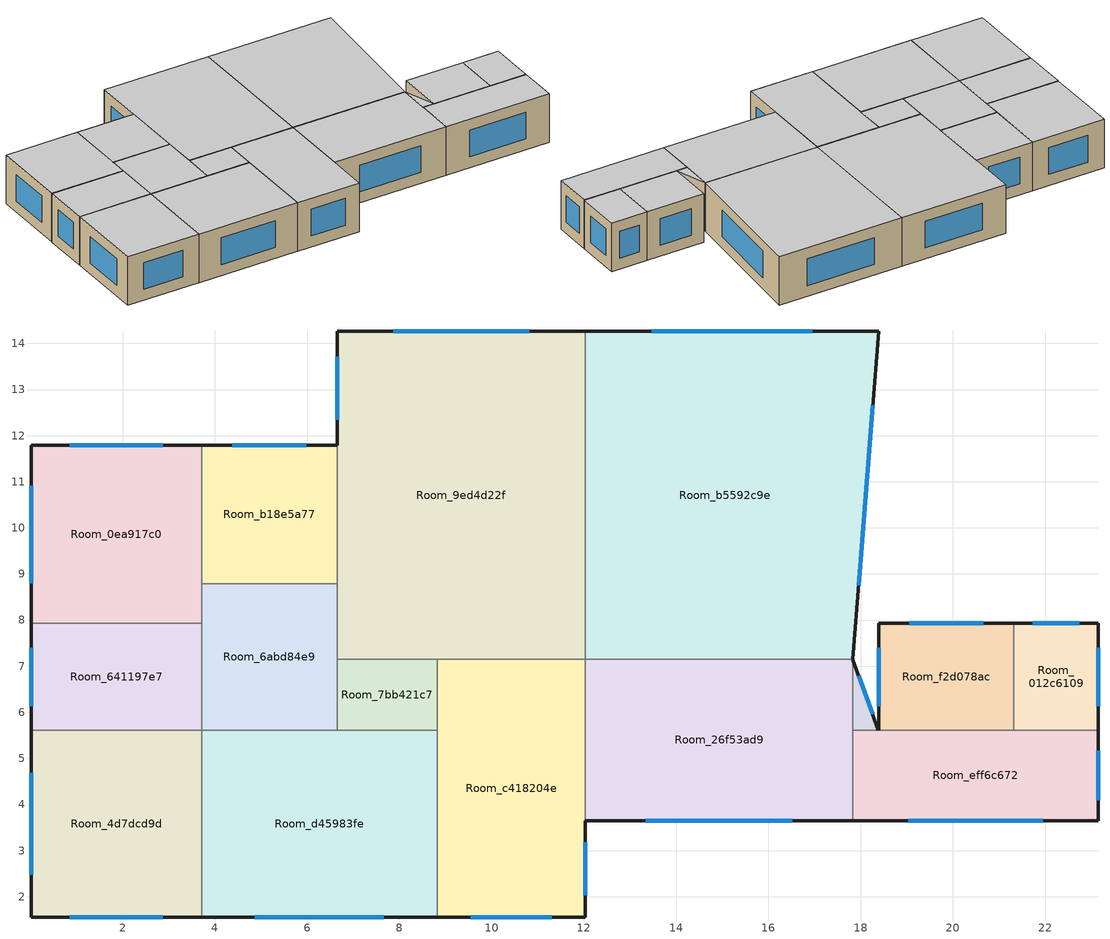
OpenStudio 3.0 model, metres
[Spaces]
Room_0ea917c0
 floor adiabatic (Generic Interior Floor): 3.71,11.79 3.71,7.93 0.01,7.93 0.01,11.79 z0
 wall outside: 3.71,11.79 0.01,11.79 0.01,7.93 z0:2.5
 wall to Room_641197e7: 0.01,7.93 3.71,7.93 z0:2.5
 wall to Room_6abd84e9: 3.71,7.93 3.71,8.79 z0:2.5
 wall to Room_b18e5a77: 3.71,8.79 3.71,11.79 z0:2.5
 window: 2.87,11.79 0.85,11.79 / 0.01,10.92 0.01,8.8 z0.57:1.93
 ceiling adiabatic (Generic Interior Ceiling): 3.71,7.93 3.71,11.79 0.01,11.79 0.01,7.93 z2.5
Room_641197e7
 floor adiabatic (Generic Interior Floor): 3.71,7.93 3.71,5.61 0.01,5.61 0.01,7.93 z0
 wall outside: 0.01,7.93 0.01,5.61 z0:2.5
 wall to Room_4d7dcd9d: 0.01,5.61 3.71,5.61 z0:2.5
 wall to Room_6abd84e9: 3.71,5.61 3.71,7.93 z0:2.5
 window: 0.01,7.4 0.01,6.14 z0.57:1.93
 ceiling adiabatic (Generic Interior Ceiling): 3.71,5.61 3.71,7.93 0.01,7.93 0.01,5.61 z2.5
Room_b18e5a77
 floor adiabatic (Generic Interior Floor): 6.65,11.79 6.65,8.79 3.71,8.79 3.71,11.79 z0
 wall outside: 6.65,11.79 3.71,11.79 z0:2.5
 wall to Room_6abd84e9: 3.71,8.79 6.65,8.79 z0:2.5
 wall to Room_9ed4d22f: 6.65,8.79 6.65,11.79 z0:2.5
 window: 5.98,11.79 4.38,11.79 z0.57:1.93
 ceiling adiabatic (Generic Interior Ceiling): 6.65,8.79 6.65,11.79 3.71,11.79 3.71,8.79 z2.5
Room_b5592c9e
 floor adiabatic (Generic Interior Floor): 18.39,14.27 17.83,7.15 12.03,7.15 12.03,14.27 z0
 wall outside: 17.83,7.15 18.39,14.27 12.03,14.27 z0:2.5
 wall to Room_26f53ad9: 12.03,7.15 17.83,7.15 z0:2.5
 wall to Room_9ed4d22f: 12.03,14.27 12.03,7.15 z0:2.5
 window: 17.96,8.76 18.26,12.66 / 16.95,14.27 13.47,14.27 z0.57:1.93
 ceiling adiabatic (Generic Interior Ceiling): 17.83,7.15 18.39,14.27 12.03,14.27 12.03,7.15 z2.5
Room_9ed4d22f
 floor adiabatic (Generic Interior Floor): 12.03,14.27 12.03,7.15 6.65,7.15 6.65,14.27 z0
 wall outside: 12.03,14.27 6.65,14.27 6.65,11.79 z0:2.5
 wall to Room_7bb421c7: 6.65,7.15 8.82,7.15 z0:2.5
 wall to Room_c418204e: 8.82,7.15 12.03,7.15 z0:2.5
 wall to Room_6abd84e9: 6.65,8.79 6.65,7.15 z0:2.5
 window: 10.81,14.27 7.87,14.27 / 6.65,13.71 6.65,12.35 z0.57:1.93
 ceiling adiabatic (Generic Interior Ceiling): 12.03,7.15 12.03,14.27 6.65,14.27 6.65,7.15 z2.5
Room_f2d078ac
 floor adiabatic (Generic Interior Floor): 21.32,7.93 21.32,5.61 18.39,5.61 18.39,7.93 z0
 wall outside: 21.32,7.93 18.39,7.93 18.39,5.61 z0:2.5
 wall to Room_eff6c672: 18.39,5.61 21.32,5.61 z0:2.5
 wall to Room_012c6109: 21.32,5.61 21.32,7.93 z0:2.5
 window: 20.66,7.93 19.05,7.93 / 18.39,7.4 18.39,6.14 z0.57:1.93
 ceiling adiabatic (Generic Interior Ceiling): 21.32,5.61 21.32,7.93 18.39,7.93 18.39,5.61 z2.5
Room_0a9f4c30
 floor adiabatic (Generic Interior Floor): 17.83,7.14 18.39,5.61 17.83,5.61 z0
 wall outside: 18.39,5.61 17.83,7.14 z0:2.5
 wall to Room_26f53ad9: 17.83,7.14 17.83,5.61 z0:2.5
 wall to Room_eff6c672: 17.83,5.61 18.39,5.61 z0:2.5
 window: 18.26,5.96 17.96,6.8 z0.57:1.93
 ceiling adiabatic (Generic Interior Ceiling): 18.39,5.61 17.83,7.14 17.83,5.61 z2.5
Room_012c6109
 floor adiabatic (Generic Interior Floor): 23.16,7.93 23.16,5.61 21.32,5.61 21.32,7.93 z0
 wall outside: 23.16,5.61 23.16,7.93 21.32,7.93 z0:2.5
 wall to Room_eff6c672: 21.32,5.61 23.16,5.61 z0:2.5
 window: 23.16,6.14 23.16,7.4 / 22.74,7.93 21.74,7.93 z0.57:1.93
 ceiling adiabatic (Generic Interior Ceiling): 23.16,5.61 23.16,7.93 21.32,7.93 21.32,5.61 z2.5
Room_7bb421c7
 floor adiabatic (Generic Interior Floor): 8.82,7.15 8.82,5.61 6.65,5.61 6.65,7.15 z0
 wall to Room_d45983fe: 6.65,5.61 8.82,5.61 z0:2.5
 wall to Room_c418204e: 8.82,5.61 8.82,7.15 z0:2.5
 wall to Room_6abd84e9: 6.65,7.15 6.65,5.61 z0:2.5
 ceiling adiabatic (Generic Interior Ceiling): 8.82,5.61 8.82,7.15 6.65,7.15 6.65,5.61 z2.5
Room_6abd84e9
 floor adiabatic (Generic Interior Floor): 6.65,8.79 6.65,5.61 3.71,5.61 3.71,8.79 z0
 wall to Room_d45983fe: 3.71,5.61 6.65,5.61 z0:2.5
 ceiling adiabatic (Generic Interior Ceiling): 6.65,5.61 6.65,8.79 3.71,8.79 3.71,5.61 z2.5
Room_eff6c672
 floor adiabatic (Generic Interior Floor): 23.16,5.61 23.16,3.65 17.83,3.65 17.83,5.61 z0
 wall outside: 17.83,3.65 23.16,3.65 23.16,5.61 z0:2.5
 wall to Room_26f53ad9: 17.83,5.61 17.83,3.65 z0:2.5
 window: 19.04,3.65 21.95,3.65 / 23.16,4.09 23.16,5.17 z0.57:1.93
 ceiling adiabatic (Generic Interior Ceiling): 23.16,3.65 23.16,5.61 17.83,5.61 17.83,3.65 z2.5
Room_26f53ad9
 floor adiabatic (Generic Interior Floor): 17.83,7.15 17.83,3.65 12.03,3.65 12.03,7.15 z0
 wall outside: 12.03,3.65 17.83,3.65 z0:2.5
 wall to Room_c418204e: 12.03,7.15 12.03,3.65 z0:2.5
 window: 13.34,3.65 16.52,3.65 z0.57:1.93
 ceiling adiabatic (Generic Interior Ceiling): 17.83,3.65 17.83,7.15 12.03,7.15 12.03,3.65 z2.5
Room_c418204e
 floor adiabatic (Generic Interior Floor): 12.03,7.15 12.03,1.56 8.82,1.56 8.82,7.15 z0
 wall outside: 8.82,1.56 12.03,1.56 12.03,3.65 z0:2.5
 wall to Room_d45983fe: 8.82,5.61 8.82,1.56 z0:2.5
 window: 9.55,1.56 11.3,1.56 / 12.03,2.03 12.03,3.18 z0.57:1.93
 ceiling adiabatic (Generic Interior Ceiling): 12.03,1.56 12.03,7.15 8.82,7.15 8.82,1.56 z2.5
Room_d45983fe
 floor adiabatic (Generic Interior Floor): 8.82,5.61 8.82,1.56 3.71,1.56 3.71,5.61 z0
 wall outside: 3.71,1.56 8.82,1.56 z0:2.5
 wall to Room_4d7dcd9d: 3.71,5.61 3.71,1.56 z0:2.5
 window: 4.87,1.56 7.66,1.56 z0.57:1.93
 ceiling adiabatic (Generic Interior Ceiling): 8.82,1.56 8.82,5.61 3.71,5.61 3.71,1.56 z2.5
Room_4d7dcd9d
 floor adiabatic (Generic Interior Floor): 3.71,5.61 3.71,1.56 0.01,1.56 0.01,5.61 z0
 wall outside: 0.01,5.61 0.01,1.56 3.71,1.56 z0:2.5
 window: 0.85,1.56 2.87,1.56 / 0.01,4.69 0.01,2.48 z0.57:1.93
 ceiling adiabatic (Generic Interior Ceiling): 3.71,1.56 3.71,5.61 0.01,5.61 0.01,1.56 z2.5
[Building]
Building 1: North Axis {deg}=-0; Default Construction Set=Default Generic Construction Set; Standards Building Type=MediumOffice
[Site]
Site 1: Terrain=City
[SizingPeriod:DesignDay] Barometric Pressure {Pa}=101253; Sky Clearness=0; Snow Indicator=0; Day of Month=21; Daylight Saving Time Indicator=0; Dry-Bulb Temperature Range Modifier Type=DefaultMultipliers
Name | Maximum Dry-Bulb Temperature {C} | Daily Dry-Bulb Temperature Range {deltaC} | Humidity Indicating Conditions at Maximum Dry-Bulb | Wind Speed {m/s} | Wind Direction {deg} | Month | Day Type | Humidity Indicating Type | Solar Model Indicator | ASHRAE Taub | ASHRAE Taud
Boston Logan IntL Arpt Ann Htg 99.6% Condns DB | -13.6 | 0 | -13.6 | 7.2 | 320 | 1 | WinterDesignDay | Wetbulb | ASHRAEClearSky
Boston Logan IntL Arpt Ann Hum_n 99.6% Condns DP=>MCDB | -12 | 0 | -24.4 | 7.2 | 320 | 1 | WinterDesignDay | Dewpoint | ASHRAEClearSky
Boston Logan IntL Arpt Ann Htg Wind 99.6% Condns WS=>MCDB | 2.1 | 0 | 2.1 | 14.1 | 320 | 1 | WinterDesignDay | Wetbulb | ASHRAEClearSky
Boston Logan IntL Arpt Ann Clg .4% Condns DB=>MWB | 32.7 | 8.4 | 22.9 | 6.3 | 270 | 7 | SummerDesignDay | Wetbulb | ASHRAETau | 0.488 | 1.95
Boston Logan IntL Arpt Ann Clg .4% Condns WB=>MDB | 30.2 | 8.4 | 24.6 | 6.3 | 270 | 7 | SummerDesignDay | Wetbulb | ASHRAETau | 0.488 | 1.95
Boston Logan IntL Arpt Ann Clg .4% Condns DP=>MDB | 27.3 | 8.4 | 22.8 | 6.3 | 270 | 7 | SummerDesignDay | Dewpoint | ASHRAETau | 0.488 | 1.95
Boston Logan IntL Arpt Ann Clg .4% Condns Enth=>MDB | 30.6 | 8.4 | 74100 | 6.3 | 270 | 7 | SummerDesignDay | Enthalpy | ASHRAETau | 0.488 | 1.95
[Material]
Name | Roughness | Thickness {m} | Conductivity {W/m-K} | Density {kg/m3} | Specific Heat {J/kg-K} | Thermal Absorptance | Solar Absorptance | Visible Absorptance
Generic Roof Membrane | MediumRough | 0.01 | 0.16 | 1120 | 1460 | 0.9 | 0.65 | 0.65
Generic Acoustic Tile | MediumSmooth | 0.02 | 0.06 | 368 | 590 | 0.9 | 0.2 | 0.2
Generic 25mm Wood | MediumSmooth | 0.0254 | 0.15 | 608 | 1630 | 0.9 | 0.5 | 0.5
Generic HW Concrete | MediumRough | 0.2 | 1.95 | 2240 | 900 | 0.9 | 0.8 | 0.8
Generic Gypsum Board | MediumSmooth | 0.0127 | 0.16 | 800 | 1090 | 0.9 | 0.5 | 0.5
Generic Wall Air Gap | Smooth | 0.1 | 0.667 | 1.28 | 1000 | 0.9 | 0.7 | 0.7
Generic Ceiling Air Gap | Smooth | 0.1 | 0.556 | 1.28 | 1000 | 0.9 | 0.7 | 0.7
Generic Brick | MediumRough | 0.1 | 0.9 | 1920 | 790 | 0.9 | 0.65 | 0.65
Generic 50mm Insulation; Generic 25mm Insulation | MediumRough | 0.05 | 0.03 | 43 | 1210 | 0.9 | 0.7 | 0.7
Generic Painted Metal | Smooth | 0.0015 | 45 | 7690 | 410 | 0.9 | 0.5 | 0.5
Generic LW Concrete | MediumRough | 0.1 | 0.53 | 1280 | 840 | 0.9 | 0.8 | 0.8
Material 1 | Smooth | 0.1 | 0.1 | 0.1 | 100 |  | 0.65 | 0.65
[WindowMaterial:Gas]
Generic Window Air Gap: Gas Type=Air; Thickness {m}=0.0127
[WindowMaterial:Glazing] Optical Data Type=SpectralAverage; Thickness {m}=0.006; Infrared Transmittance at Normal Incidence=0; Front Side Infrared Hemispherical Emissivity=0.84; Conductivity {W/m-K}=1; Dirt Correction Factor for Solar and Visible Transmittance=1; Solar Diffusing=No
Name | Solar Transmittance at Normal Incidence | Front Side Solar Reflectance at Normal Incidence | Back Side Solar Reflectance at Normal Incidence | Visible Transmittance at Normal Incidence | Front Side Visible Reflectance at Normal Incidence | Back Side Visible Reflectance at Normal Incidence | Back Side Infrared Hemispherical Emissivity
Generic Low-e Glass | 0.45 | 0.36 | 0.36 | 0.71 | 0.21 | 0.21 | 0.047
Generic Clear Glass | 0.77 | 0.07 | 0.07 | 0.88 | 0.08 | 0.08 | 0.84
[Construction]
Generic Interior Door: Generic 25mm Wood
Generic Single Pane: Generic Clear Glass
Generic Shade: Material 1
Generic Interior Ceiling: Generic LW Concrete, Generic Ceiling Air Gap, Generic Acoustic Tile
Generic Interior Wall: Generic Gypsum Board, Generic Wall Air Gap, Generic Gypsum Board
Generic Exposed Floor: Generic Painted Metal, Generic Ceiling Air Gap, Generic 50mm Insulation, Generic LW Concrete
Generic Interior Floor: Generic Acoustic Tile, Generic Ceiling Air Gap, Generic LW Concrete
Generic Ground Slab: Generic 50mm Insulation, Generic HW Concrete
Generic Roof: Generic Roof Membrane, Generic 50mm Insulation, Generic LW Concrete, Generic Ceiling Air Gap, Generic Acoustic Tile
Generic Exterior Wall: Generic Brick, Generic LW Concrete, Generic 50mm Insulation, Generic Wall Air Gap, Generic Gypsum Board
Generic Underground Wall: Generic 50mm Insulation, Generic HW Concrete, Generic Wall Air Gap, Generic Gypsum Board
Generic Underground Roof: Generic 50mm Insulation, Generic HW Concrete, Generic Ceiling Air Gap, Generic Acoustic Tile
Generic Double Pane: Generic Low-e Glass, Generic Window Air Gap, Generic Clear Glass
Generic Exterior Door: Generic Painted Metal, Generic 25mm Insulation, Generic Painted Metal
[Construction:AirBoundary]
Generic Air Boundary: GroupedZones, GroupedZones, None, 0
[DefaultConstructionSet]
Default Generic Construction Set: Default Exterior Surface Constructions=Default Surface Constructions 2; Default Interior Surface Constructions=Default Surface Constructions 1; Default Ground Contact Surface Constructions=Default Surface Constructions 3; Default Exterior SubSurface Constructions=Default Sub Surface Constructions 2; Default Interior SubSurface Constructions=Default Sub Surface Constructions 1; Interior Partition Construction=Generic Air Boundary; Space Shading Construction=Generic Shade; Adiabatic Surface Construction=Generic Interior Wall
[DefaultSurfaceConstructions]
Name | Floor Construction | Wall Construction | Roof Ceiling Construction
Default Surface Constructions 1 | Generic Interior Floor | Generic Interior Wall | Generic Interior Ceiling
Default Surface Constructions 2 | Generic Exposed Floor | Generic Exterior Wall | Generic Roof
Default Surface Constructions 3 | Generic Ground Slab | Generic Underground Wall | Generic Underground Roof
[DefaultSubSurfaceConstructions]
Name | Fixed Window Construction | Operable Window Construction | Door Construction | Glass Door Construction | Overhead Door Construction | Skylight Construction
Default Sub Surface Constructions 1 | Generic Single Pane | Generic Single Pane | Generic Interior Door | Generic Single Pane
Default Sub Surface Constructions 2 | Generic Double Pane | Generic Double Pane | Generic Exterior Door | Generic Double Pane | Generic Exterior Door | Generic Double Pane
[SpaceType]
Generic Office Program: Design Specification Outdoor Air Object=Generic Office Ventilation
[People:Definition]
Generic Office People: Number of People Calculation Method=People/Area; People per Space Floor Area {person/m2}=0.0565; Fraction Radiant=0.3; Sensible Heat Fraction=Autocalculate
[People]
Generic Office People: People Definition=Generic Office People; Space or SpaceType=Generic Office Program; Number of People Schedule=Generic Office Occupancy; Activity Level Schedule=Seated Adult Activity; Multiplier=1
[Lights:Definition]
Generic Office Lighting: Design Level Calculation Method=Watts/Area; Watts per Space Floor Area {W/m2}=10.55; Fraction Radiant=0.7; Fraction Visible=0.2; Return Air Fraction=0
[Lights]
Generic Office Lighting: Lights Definition=Generic Office Lighting; Space or SpaceType=Generic Office Program; Schedule=Generic Office Lighting; Fraction Replaceable=1
[ElectricEquipment:Definition]
Generic Office Equipment: Design Level Calculation Method=Watts/Area; Watts per Space Floor Area {W/m2}=10.33; Fraction Latent=0; Fraction Radiant=0.5; Fraction Lost=0
[ElectricEquipment]
Generic Office Equipment: Electric Equipment Definition=Generic Office Equipment; Space or SpaceType=Generic Office Program; Schedule=Generic Office Equipment
[SpaceInfiltration:DesignFlowRate]
Generic Office Infiltration: Space or SpaceType=Generic Office Program; Schedule=Generic Office Infiltration; Design Flow Rate Calculation Method=Flow/ExteriorArea; Flow per Exterior Surface Area {m3/s-m2}=0.0002266; Constant Term Coefficient=1; Temperature Term Coefficient=0; Velocity Term Coefficient=0
[DesignSpecification:OutdoorAir]
Generic Office Ventilation: Outdoor Air Flow per Person {m3/s-person}=0.00236; Outdoor Air Flow per Floor Area {m3/s-m2}=0.000305; Outdoor Air Flow Rate {m3/s}=0; Outdoor Air Flow Air Changes per Hour {1/hr}=0
[Space] Space Type=Generic Office Program; Building Story=Story_93ef97e8
Name | Thermal Zone
Room_0ea917c0 | Room_0ea917c0
Room_641197e7 | Room_641197e7
Room_b18e5a77 | Room_b18e5a77
Room_b5592c9e | Room_b5592c9e
Room_9ed4d22f | Room_9ed4d22f
Room_f2d078ac | Room_f2d078ac
Room_0a9f4c30 | Room_0a9f4c30
Room_012c6109 | Room_012c6109
Room_7bb421c7 | Room_7bb421c7
Room_6abd84e9 | Room_6abd84e9
Room_eff6c672 | Room_eff6c672
Room_26f53ad9 | Room_26f53ad9
Room_c418204e | Room_c418204e
Room_d45983fe | Room_d45983fe
Room_4d7dcd9d | Room_4d7dcd9d
[ThermalZone] Use Ideal Air Loads=No
Name | Thermostat
Room_0ea917c0 | Thermostat Setpoint Dual Setpoint 1
Room_641197e7 | Thermostat Setpoint Dual Setpoint 2
Room_b18e5a77 | Thermostat Setpoint Dual Setpoint 3
Room_b5592c9e | Thermostat Setpoint Dual Setpoint 4
Room_9ed4d22f | Thermostat Setpoint Dual Setpoint 5
Room_f2d078ac | Thermostat Setpoint Dual Setpoint 6
Room_0a9f4c30 | Thermostat Setpoint Dual Setpoint 7
Room_012c6109 | Thermostat Setpoint Dual Setpoint 8
Room_7bb421c7 | Thermostat Setpoint Dual Setpoint 9
Room_6abd84e9 | Thermostat Setpoint Dual Setpoint 10
Room_eff6c672 | Thermostat Setpoint Dual Setpoint 11
Room_26f53ad9 | Thermostat Setpoint Dual Setpoint 12
Room_c418204e | Thermostat Setpoint Dual Setpoint 13
Room_d45983fe | Thermostat Setpoint Dual Setpoint 14
Room_4d7dcd9d | Thermostat Setpoint Dual Setpoint 15
[Sizing:Zone] Zone Cooling Design Supply Air Temperature Input Method=SupplyAirTemperature; Zone Cooling Design Supply Air Temperature {C}=14; Zone Cooling Design Supply Air Temperature Difference {deltaC}=11.11; Zone Heating Design Supply Air Temperature Input Method=SupplyAirTemperature; Zone Heating Design Supply Air Temperature {C}=40; Zone Heating Design Supply Air Temperature Difference {deltaC}=11.11; Zone Cooling Design Supply Air Humidity Ratio {kg-H2O/kg-air}=0.0085; Zone Heating Design Supply Air Humidity Ratio {kg-H2O/kg-air}=0.008; Cooling Design Air Flow Method=DesignDay; Heating Design Air Flow Method=DesignDay; Account for Dedicated Outdoor Air System=No; Dedicated Outdoor Air System Control Strategy=NeutralSupplyAir; Dedicated Outdoor Air Low Setpoint Temperature for Design {C}=autosize; Dedicated Outdoor Air High Setpoint Temperature for Design {C}=autosize
Room_0ea917c0; Room_641197e7; Room_b18e5a77; Room_b5592c9e; Room_9ed4d22f; Room_f2d078ac; Room_0a9f4c30; Room_012c6109; Room_7bb421c7; Room_6abd84e9; Room_eff6c672; Room_26f53ad9; Room_c418204e; Room_d45983fe; Room_4d7dcd9d
[Zone equipment]
Room_0ea917c0: Room_0ea917c0 Ideal Loads Air System
Room_641197e7: Room_641197e7 Ideal Loads Air System
Room_b18e5a77: Room_b18e5a77 Ideal Loads Air System
Room_b5592c9e: Room_b5592c9e Ideal Loads Air System
Room_9ed4d22f: Room_9ed4d22f Ideal Loads Air System
Room_f2d078ac: Room_f2d078ac Ideal Loads Air System
Room_0a9f4c30: Room_0a9f4c30 Ideal Loads Air System
Room_012c6109: Room_012c6109 Ideal Loads Air System
Room_7bb421c7: Room_7bb421c7 Ideal Loads Air System
Room_6abd84e9: Room_6abd84e9 Ideal Loads Air System
Room_eff6c672: Room_eff6c672 Ideal Loads Air System
Room_26f53ad9: Room_26f53ad9 Ideal Loads Air System
Room_c418204e: Room_c418204e Ideal Loads Air System
Room_d45983fe: Room_d45983fe Ideal Loads Air System
Room_4d7dcd9d: Room_4d7dcd9d Ideal Loads Air System
[BuildingStory]
Story_93ef97e8
[ThermostatSetpoint:DualSetpoint] Heating Setpoint Temperature Schedule=Generic Office Heating; Cooling Setpoint Temperature Schedule=Generic Office Cooling
Thermostat Setpoint Dual Setpoint 1; Thermostat Setpoint Dual Setpoint 2; Thermostat Setpoint Dual Setpoint 3; Thermostat Setpoint Dual Setpoint 4; Thermostat Setpoint Dual Setpoint 5; Thermostat Setpoint Dual Setpoint 6; Thermostat Setpoint Dual Setpoint 7; Thermostat Setpoint Dual Setpoint 8; Thermostat Setpoint Dual Setpoint 9; Thermostat Setpoint Dual Setpoint 10; Thermostat Setpoint Dual Setpoint 11; Thermostat Setpoint Dual Setpoint 12; Thermostat Setpoint Dual Setpoint 13; Thermostat Setpoint Dual Setpoint 14; Thermostat Setpoint Dual Setpoint 15
[ZoneHVAC:IdealLoadsAirSystem] Maximum Heating Supply Air Temperature {C}=50; Minimum Cooling Supply Air Temperature {C}=13; Heating Limit=LimitCapacity; Maximum Sensible Heating Capacity {W}=autosize; Cooling Limit=LimitFlowRateAndCapacity; Maximum Cooling Air Flow Rate {m3/s}=autosize; Maximum Total Cooling Capacity {W}=autosize; Demand Controlled Ventilation Type=None; Outdoor Air Economizer Type=DifferentialDryBulb; Sensible Heat Recovery Effectiveness=0; Latent Heat Recovery Effectiveness=0
Room_0ea917c0 Ideal Loads Air System; Room_641197e7 Ideal Loads Air System; Room_b18e5a77 Ideal Loads Air System; Room_b5592c9e Ideal Loads Air System; Room_9ed4d22f Ideal Loads Air System; Room_f2d078ac Ideal Loads Air System; Room_0a9f4c30 Ideal Loads Air System; Room_012c6109 Ideal Loads Air System; Room_7bb421c7 Ideal Loads Air System; Room_6abd84e9 Ideal Loads Air System; Room_eff6c672 Ideal Loads Air System; Room_26f53ad9 Ideal Loads Air System; Room_c418204e Ideal Loads Air System; Room_d45983fe Ideal Loads Air System; Room_4d7dcd9d Ideal Loads Air System
[Schedule:Ruleset]
Name | Default Day Schedule | Summer Design Day Schedule | Winter Design Day Schedule | Holiday Schedule
Generic Office Infiltration | Schedule Day 1 | OfficeMedium INFIL_SCH_PNNL_Wkdy_SmrDsn 1 | OfficeMedium INFIL_SCH_PNNL_Sat_WntrDsn 1 | OfficeMedium INFIL_SCH_PNNL_Default 1
Generic Office Heating | Schedule Day 4 | OfficeMedium HTGSETP_SCH_YES_OPTIMUM_Default_SmrDsn 1 | OfficeMedium HTGSETP_SCH_YES_OPTIMUM_WntrDsn 1 | OfficeMedium HTGSETP_SCH_YES_OPTIMUM_Default 1
Generic Office Equipment | Schedule Day 7 | OfficeMedium BLDG_EQUIP_SCH_2013_SmrDsn 1 | OfficeMedium BLDG_EQUIP_SCH_2013_WntrDsn 1 | OfficeMedium BLDG_EQUIP_SCH_2013_Sat 1
Generic Office Cooling | Schedule Day 10 | OfficeMedium CLGSETP_SCH_YES_OPTIMUM_SmrDsn 1 | OfficeMedium CLGSETP_SCH_YES_OPTIMUM_Default_WntrDsn 1 | OfficeMedium CLGSETP_SCH_YES_OPTIMUM_Default 1
Seated Adult Activity | Schedule Day 13
Generic Office Lighting | Schedule Day 14 | OfficeMedium BLDG_LIGHT_SCH_2013_SmrDsn 1 | OfficeMedium BLDG_LIGHT_SCH_2013_WntrDsn 1 | OfficeMedium BLDG_LIGHT_SCH_2013_Sat 1
Generic Office Occupancy | Schedule Day 17 | OfficeMedium BLDG_OCC_SCH_SmrDsn 1 | OfficeMedium BLDG_OCC_SCH_WntrDsn 1 | OfficeMedium BLDG_OCC_SCH_Default 1
[Schedule:Day]
Schedule Day 1; OfficeMedium INFIL_SCH_PNNL_Default 1; OfficeMedium BLDG_EQUIP_SCH_2013_SmrDsn 1; OfficeMedium BLDG_LIGHT_SCH_2013_SmrDsn 1: 24, 0, 1
OfficeMedium INFIL_SCH_PNNL_Wkdy_SmrDsn 1; Schedule Day 2: 6, 0, 1, 22, 0, 0.25, 24, 0, 1
OfficeMedium INFIL_SCH_PNNL_Sat_WntrDsn 1; Schedule Day 3: 6, 0, 1, 18, 0, 0.25, 24, 0, 1
Schedule Day 4; OfficeMedium HTGSETP_SCH_YES_OPTIMUM_Default 1; OfficeMedium HTGSETP_SCH_YES_OPTIMUM_Default_SmrDsn 1: 24, 0, 15.6
OfficeMedium HTGSETP_SCH_YES_OPTIMUM_WntrDsn 1: 5, 0, 15.6, 6, 0, 17.6, 7, 0, 19.6, 22, 0, 21, 24, 0, 15.6
Schedule Day 5: 5, 0, 15.6, 6, 0, 17.8, 7, 0, 20, 22, 0, 21, 24, 0, 15.6
Schedule Day 6: 5, 0, 15.6, 6, 0, 17.8, 7, 0, 20, 17, 0, 21, 24, 0, 15.6
Schedule Day 7: 6, 0, 0.230755, 18, 0, 0.288107, 24, 0, 0.230755
OfficeMedium BLDG_EQUIP_SCH_2013_Sat 1; Schedule Day 9: 6, 0, 0.230755, 8, 0, 0.381235, 12, 0, 0.476543, 17, 0, 0.33358, 19, 0, 0.285926, 24, 0, 0.230755
OfficeMedium BLDG_EQUIP_SCH_2013_WntrDsn 1; OfficeMedium BLDG_LIGHT_SCH_2013_WntrDsn 1; OfficeMedium BLDG_OCC_SCH_WntrDsn 1: 24, 0, 0
Schedule Day 8: 6, 0, 0.307674, 8, 0, 0.381235, 12, 0, 0.857778, 13, 0, 0.76247, 17, 0, 0.857778, 18, 0, 0.476543, 24, 0, 0.381235
Schedule Day 10; OfficeMedium CLGSETP_SCH_YES_OPTIMUM_Default 1; OfficeMedium CLGSETP_SCH_YES_OPTIMUM_Default_WntrDsn 1: 24, 0, 26.7
OfficeMedium CLGSETP_SCH_YES_OPTIMUM_SmrDsn 1: 5, 0, 26.7, 6, 0, 25.7, 7, 0, 25, 22, 0, 24, 24, 0, 26.7
Schedule Day 11: 5, 0, 26.7, 6, 0, 25.6, 7, 0, 25, 22, 0, 24, 24, 0, 26.7
Schedule Day 12: 5, 0, 26.7, 6, 0, 25.7, 7, 0, 25, 17, 0, 24, 24, 0, 26.7
Schedule Day 13: 24, 0, 120
Schedule Day 14: 6, 0, 0.05, 18, 0, 0.0431163, 24, 0, 0.05
OfficeMedium BLDG_LIGHT_SCH_2013_Sat 1; Schedule Day 16: 6, 0, 0.05, 8, 0, 0.0862326, 12, 0, 0.258698, 17, 0, 0.129349, 19, 0, 0.0431163, 24, 0, 0.05
Schedule Day 15: 5, 0, 0.05, 6, 0, 0.1, 7, 0, 0.0862326, 8, 0, 0.258698, 17, 0, 0.776093, 18, 0, 0.431163, 20, 0, 0.258698, 22, 0, 0.172465, 23, 0, 0.0862326, 24, 0, 0.0431163
Schedule Day 17; OfficeMedium BLDG_OCC_SCH_Default 1: 6, 0, 0, 18, 0, 0.05, 24, 0, 0
OfficeMedium BLDG_OCC_SCH_SmrDsn 1: 6, 0, 0, 22, 0, 1, 24, 0, 0.05
Schedule Day 18: 6, 0, 0, 7, 0, 0.1, 8, 0, 0.2, 12, 0, 0.95, 13, 0, 0.5, 17, 0, 0.95, 18, 0, 0.3, 22, 0, 0.1, 24, 0, 0.05
Schedule Day 19: 6, 0, 0, 8, 0, 0.1, 12, 0, 0.3, 17, 0, 0.1, 19, 0, 0.05, 24, 0, 0
[Schedule:Rule] Apply Sunday=No; Date Specification Type=DateRange; Start Month=1; Start Day=1; End Month=12; End Day=31
Name | Schedule Ruleset | Rule Order | Day Schedule | Apply Monday | Apply Tuesday | Apply Wednesday | Apply Thursday | Apply Friday | Apply Saturday
Schedule Rule 1 | Generic Office Infiltration | 0 | Schedule Day 2 | Yes | Yes | Yes | Yes | Yes | No
Schedule Rule 2 | Generic Office Infiltration | 1 | Schedule Day 3 | No | No | No | No | No | Yes
Schedule Rule 3 | Generic Office Heating | 0 | Schedule Day 5 | Yes | Yes | Yes | Yes | Yes | No
Schedule Rule 4 | Generic Office Heating | 1 | Schedule Day 6 | No | No | No | No | No | Yes
Schedule Rule 5 | Generic Office Equipment | 0 | Schedule Day 8 | Yes | Yes | Yes | Yes | Yes | No
Schedule Rule 6 | Generic Office Equipment | 1 | Schedule Day 9 | No | No | No | No | No | Yes
Schedule Rule 7 | Generic Office Cooling | 0 | Schedule Day 11 | Yes | Yes | Yes | Yes | Yes | No
Schedule Rule 8 | Generic Office Cooling | 1 | Schedule Day 12 | No | No | No | No | No | Yes
Schedule Rule 9 | Generic Office Lighting | 0 | Schedule Day 15 | Yes | Yes | Yes | Yes | Yes | No
Schedule Rule 10 | Generic Office Lighting | 1 | Schedule Day 16 | No | No | No | No | No | Yes
Schedule Rule 11 | Generic Office Occupancy | 0 | Schedule Day 18 | Yes | Yes | Yes | Yes | Yes | No
Schedule Rule 12 | Generic Office Occupancy | 1 | Schedule Day 19 | No | No | No | No | No | Yes
